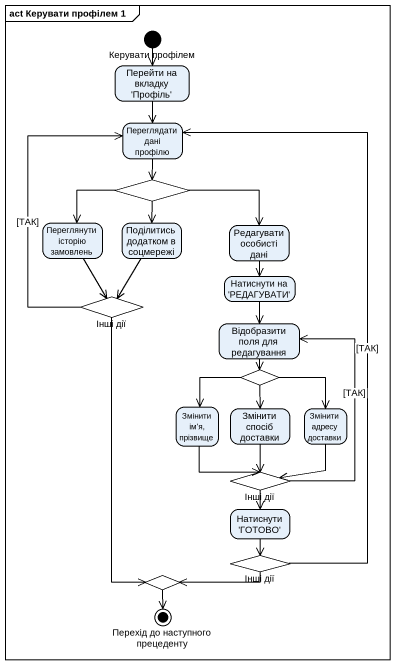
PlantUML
@startuml
mainframe act Керувати профілем 1
hide empty description
state "Керувати профілем" as Керувати_профілем <<start>>
state "Перейти на вкладку 'Профіль'" as Перейти_на_вкладку_Профіль
state "Переглядати дані профілю" as Переглядати_дані_профілю
state choice1 <<choice>>
state "Переглянути історію замовлень" as Переглянути_історію
state "Поділитись додатком в соцмережі" as Поділитись_додатком_в
state "Редагувати особисті дані" as Редагувати_особисті_дані
state "Натиснути на 'РЕДАГУВАТИ'" as Натиснути_на_РЕДАГУВАТИ
state "Інші дії" as Інші_дії <<choice>>
state "Відобразити поля для редагування" as Відобразити_поля_для
state choice2 <<choice>>
state "Змінити ім'я, прізвище" as Змінити_ім_я_прізвище
state "Змінити спосіб доставки" as Змінити_спосіб_доставки
state "Змінити адресу доставки" as Змінити_адресу_доставки
state "Інші дії" as Інші_дії_2 <<choice>>
state "Натиснути 'ГОТОВО'" as Натиснути_ГОТОВО
state "Інші дії" as Інші_дії_3 <<choice>>
state choice3 <<choice>>
state "Перехід до наступного прецеденту" as Перехід_до_наступного <<end>>
Керувати_профілем --> Перейти_на_вкладку_Профіль
Перейти_на_вкладку_Профіль --> Переглядати_дані_профілю
Переглядати_дані_профілю --> choice1
choice1 --> Переглянути_історію
choice1 --> Поділитись_додатком_в
choice1 -right-> Редагувати_особисті_дані
Переглянути_історію --> Інші_дії
Поділитись_додатком_в --> Інші_дії
Редагувати_особисті_дані --> Натиснути_на_РЕДАГУВАТИ
Натиснути_на_РЕДАГУВАТИ --> Відобразити_поля_для
Інші_дії -up-> Переглядати_дані_профілю : [ТАК]
Інші_дії --> choice3
Відобразити_поля_для --> choice2
choice2 --> Змінити_ім_я_прізвище
choice2 --> Змінити_спосіб_доставки
choice2 --> Змінити_адресу_доставки
Змінити_ім_я_прізвище --> Інші_дії_2
Змінити_спосіб_доставки --> Інші_дії_2
Змінити_адресу_доставки --> Інші_дії_2
Інші_дії_2 -up-> Відобразити_поля_для : [ТАК]
Інші_дії_2 --> Натиснути_ГОТОВО
Натиснути_ГОТОВО --> Інші_дії_3
Інші_дії_3 -up-> Переглядати_дані_профілю : [ТАК]
Інші_дії_3 -left-> choice3
choice3 --> Перехід_до_наступного
@enduml
